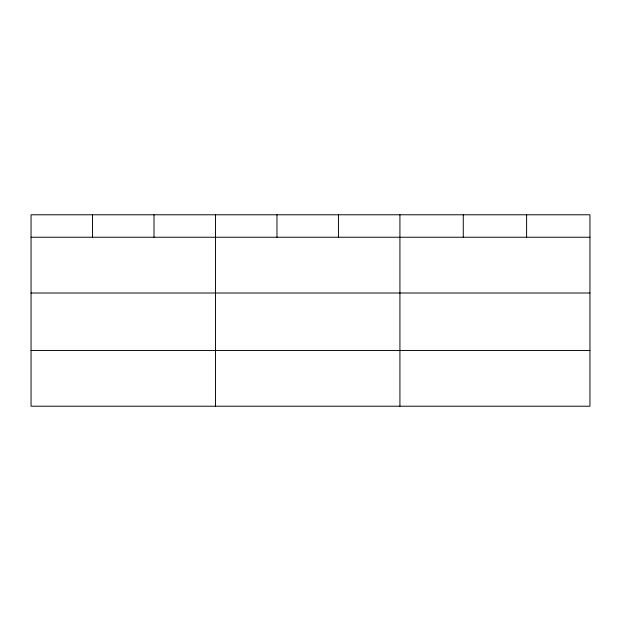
<?xml version="1.0" encoding="UTF-8"?>
<svg xmlns="http://www.w3.org/2000/svg" width="621" height="621" viewBox="0 0 621 621"><rect width="100%" height="100%" fill="white"/><g stroke="black" fill="none" stroke-linecap="round" stroke-linejoin="round"><path stroke-width="0.93" d="M589.95 293.003L589.95 214.781L31.05 214.781L31.05 406.219L589.95 406.219L589.95 293.003L31.05 293.003M31.05 237.238L589.95 237.238M31.05 350.454L589.95 350.454M526.608 214.781L526.608 237.238M463.266 214.781L463.266 237.238M399.924 214.781L399.924 406.219M338.445 214.781L338.445 237.238M276.966 214.781L276.966 237.238M215.487 214.781L215.487 406.219M154.008 214.781L154.008 237.238M92.529 214.781L92.529 237.238"/></g></svg>
